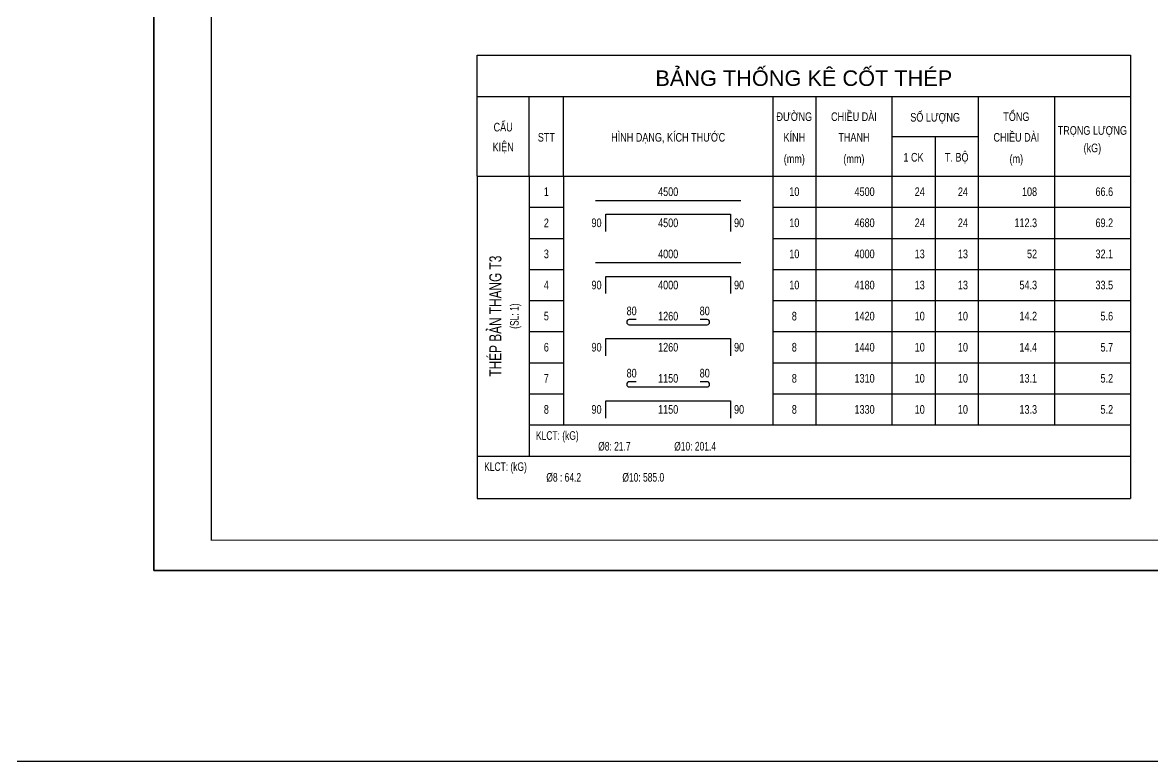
# Model space of a CAD drawing. Extents: x -2098986 to 943, y -1296280 to 73591.
# Drawn here: x -1746273 to -1720119, y -1296280 to -1279178 of the extents above; entities that cross this region are included whole.
import ezdxf
from ezdxf.enums import TextEntityAlignment as Align

# ---------------------------------------------------------------- set-up
doc = ezdxf.new("R2010")
doc.units = 0
doc.header["$LTSCALE"] = 150
doc.layers.get('Defpoints').update_dxf_attribs({"lineweight": 18})
for name, color, linetype, lineweight in [('05.Text', 253, 'Continuous', 18), ('11.Khung bo', 32, 'Continuous', 50), ('12.Khung', 36, 'Continuous', 25), ('KCVN-THAY', 7, 'Continuous', 25), ('LS-THAY', 7, 'Continuous', 20)]:
    doc.layers.add(name, color=color, linetype=linetype, lineweight=lineweight)
for name, color, linetype in [('STEEL', 4, 'Continuous'), ('TEXT_SLCK', 3, 'Continuous'), ('TEXT_TCK', 3, 'Continuous'), ('TEXT_THCT', 2, 'Continuous'), ('TEXT_TK', 2, 'Continuous'), ('THONGKE', 5, 'Continuous')]:
    doc.layers.add(name, color=color, linetype=linetype)
doc.layers.add('Tpl_Bound', color=1, linetype='Continuous', plot=False)
doc.styles.add('BIGTEXT', font='arial.ttf', dxfattribs={"width": 0.7})
doc.styles.add('SMTEXT', font='arial.ttf', dxfattribs={"width": 0.7})

# ---------------------------------------------------------------- blocks, each defined once
blk = doc.blocks.new('*U4')
at = {"layer": 'KCVN-THAY', "color": 140}
blk.add_lwpolyline([(214871.76, 86966.68), (215381.8, 86966.68), (215381.8, 86579.68), (214871.76, 86579.68)], close=True, dxfattribs=at)
blk = doc.blocks.new('100')
at = {"layer": '11.Khung bo', "const_width": 26.7}
blk.add_lwpolyline([(1860913, -945240), (1860913, -916940), (1896063, -916940), (1896063, -945240)], close=True, dxfattribs=at)
blk.add_lwpolyline([(1860913, -945240), (1860913, -916940), (1896063, -916940), (1896063, -945240)], close=True, dxfattribs=at)
blk.add_lwpolyline([(1860913, -945240), (1860913, -916940), (1896063, -916940), (1896063, -945240)], close=True, dxfattribs=at)
at = {"layer": '12.Khung'}
blk.add_lwpolyline([(1901579, -945940), (1901579, -916240), (1859580, -916240), (1859580, -945940)], close=True, dxfattribs=at)
blk.add_lwpolyline([(1901579, -945940), (1901579, -916240), (1859580, -916240), (1859580, -945940)], close=True, dxfattribs=at)
blk.add_lwpolyline([(1901579, -945940), (1901579, -916240), (1859580, -916240), (1859580, -945940)], close=True, dxfattribs=at)
blk = doc.blocks.new('TK_2')
at = {"layer": 'STEEL'}
blk.add_line((19.25, 2), (61.25, 2), dxfattribs=at)
at = {"layer": 'TEXT_TK', "style": 'SMTEXT', "width": 0.75}
for tag, p in [('SH', (5, 4.5)), ('L2', (40.25, 4.5)), ('DK', (76.75, 4.5))]:
    blk.add_attdef(tag, text='', height=2.5, dxfattribs=at).set_placement(p, align=Align.MIDDLE)
for tag, p in [('DAI', (100, 4.5)), ('SL1', (114.5, 4.5)), ('SLA', (127, 4.5)), ('DT', (147, 4.5)), ('TL', (169, 4.5))]:
    blk.add_attdef(tag, text='', height=2.5, dxfattribs=at).set_placement(p, align=Align.MIDDLE_RIGHT)
blk = doc.blocks.new('TK_9')
at = {"layer": 'STEEL'}
for p, q in [((22.25, 7), (58.25, 7)), ((22.25, 2), (22.25, 7)), ((58.25, 7), (58.25, 2))]:
    blk.add_line(p, q, dxfattribs=at)
at = {"layer": 'TEXT_TK', "style": 'SMTEXT', "width": 0.75}
for tag, p in [('SH', (5, 4.5)), ('L2', (40.25, 4.5)), ('DK', (76.75, 4.5))]:
    blk.add_attdef(tag, text='', height=2.5, dxfattribs=at).set_placement(p, align=Align.MIDDLE)
for tag, p in [('L1', (20.98, 4.5)), ('DAI', (100, 4.5)), ('SL1', (114.5, 4.5)), ('SLA', (127, 4.5)), ('DT', (147, 4.5)), ('TL', (169, 4.5))]:
    blk.add_attdef(tag, text='', height=2.5, dxfattribs=at).set_placement(p, align=Align.MIDDLE_RIGHT)
blk.add_attdef('L3', text='', height=2.5, dxfattribs=at).set_placement((59.31, 4.5), align=Align.MIDDLE_LEFT)
blk = doc.blocks.new('TK_4')
at = {"layer": 'STEEL'}
for p, q in [((31, 3.5), (29, 3.5)), ((51.5, 3.5), (49.5, 3.5)), ((29, 2), (51.5, 2))]:
    blk.add_line(p, q, dxfattribs=at)
for centre, start, end in [((29, 2.75), 90, 270), ((51.5, 2.75), 270, 90)]:
    blk.add_arc(centre, 0.75, start, end, dxfattribs=at)
at = {"layer": 'TEXT_TK', "style": 'SMTEXT', "width": 0.75}
for tag, p in [('M', (29.67, 6)), ('M', (50.83, 6)), ('SH', (5, 4.5)), ('L2', (40.25, 4.5)), ('DK', (76.75, 4.5))]:
    blk.add_attdef(tag, text='', height=2.5, dxfattribs=at).set_placement(p, align=Align.MIDDLE)
for tag, p in [('DAI', (100, 4.5)), ('SL1', (114.5, 4.5)), ('SLA', (127, 4.5)), ('DT', (147, 4.5)), ('TL', (169, 4.5))]:
    blk.add_attdef(tag, text='', height=2.5, dxfattribs=at).set_placement(p, align=Align.MIDDLE_RIGHT)
blk = doc.blocks.new('THONGKE_TITLE')
at = {"layer": 'TEXT_TK'}
for p, q in [((0, -35), (0, 0)), ((0, 0), (189, 0)), ((189, 0), (189, -35)), ((0, -12), (189, -12)), ((15, -35), (15, -12)), ((25, -35), (25, -12)), ((85.5, -12), (85.5, -35)), ((98, -12), (98, -35)), ((120, -12), (120, -35)), ((145, -12), (145, -35)), ((167, -12), (167, -35)), ((120, -23.56), (145, -23.56)), ((132.5, -23.56), (132.5, -35)), ((0, -35), (189, -35))]:
    blk.add_line(p, q, dxfattribs=at)
at = {"layer": 'TEXT_TK', "color": 4, "style": 'BIGTEXT'}
blk.add_text('BẢNG THỐNG KÊ CỐT THÉP', height=4.5, dxfattribs=at).set_placement((94.5, -6), align=Align.MIDDLE)
at = {"layer": 'TEXT_TK', "style": 'SMTEXT', "width": 0.75}
for s, p in [('ĐƯỜNG', (91.75, -19.04)), ('CHIỀU DÀI', (109, -19.04)), ('SỐ LƯỢNG', (132.5, -19.22)), ('TỔNG', (156, -19.04)), ('CẤU', (7.5, -22.06)), ('STT', (20, -25.01)), ('HÌNH DẠNG, KÍCH THƯỚC', (55.25, -25.01)), ('KÍNH', (91.75, -25.01)), ('THANH', (109, -25.01)), ('CHIỀU DÀI', (156, -25.01)), ('TRỌNG LƯỢNG', (178, -23.03)), ('KIỆN', (7.5, -27.84)), ('(kG)', (178, -28.08)), ('(mm)', (91.75, -31.24)), ('(mm)', (109, -31.24)), ('1 CK', (126.25, -30.79)), ('T. BỘ', (138.75, -30.79)), ('(m)', (156, -31.24))]:
    blk.add_text(s, height=2.5, dxfattribs=at).set_placement(p, align=Align.CENTER)

msp = doc.modelspace()

# ---------------------------------------------------------------- linework, layer by layer
at = {"layer": 'LS-THAY', "color": 140}
msp.add_lwpolyline([(-1855203.1, -1257579.6), (-1290964.8, -1257579.1), (-1290964.8, -1296279.9), (-1855203.1, -1296279.9)], close=True, dxfattribs=at)
at = {"layer": 'TEXT_TK'}
for p, q in [((-1735748.4, -1282732.1), (-1735748.4, -1290197.1)), ((-1734548.4, -1282732.1), (-1734548.4, -1289212.1)), ((-1733748.4, -1282732.1), (-1733748.4, -1288492.1)), ((-1728908.4, -1282732.1), (-1728908.4, -1288492.1)), ((-1727908.4, -1282732.1), (-1727908.4, -1288492.1)), ((-1726148.4, -1282732.1), (-1726148.4, -1288492.1)), ((-1725148.4, -1282732.1), (-1725148.4, -1288492.1)), ((-1724148.4, -1282732.1), (-1724148.4, -1288492.1)), ((-1722388.4, -1282732.1), (-1722388.4, -1288492.1)), ((-1720628.4, -1282732.1), (-1720628.4, -1290197.1)), ((-1735748.4, -1289212.1), (-1720628.4, -1289212.1)), ((-1735748.4, -1290197.1), (-1720628.4, -1290197.1))]:
    msp.add_line(p, q, dxfattribs=at)
at = {"layer": 'THONGKE'}
for p, q in [((-1734548.4, -1283452.1), (-1733748.4, -1283452.1)), ((-1728908.4, -1283452.1), (-1720628.4, -1283452.1)), ((-1734548.4, -1284172.1), (-1733748.4, -1284172.1)), ((-1728908.4, -1284172.1), (-1720628.4, -1284172.1)), ((-1734548.4, -1284892.1), (-1733748.4, -1284892.1)), ((-1728908.4, -1284892.1), (-1720628.4, -1284892.1)), ((-1734548.4, -1285612.1), (-1733748.4, -1285612.1)), ((-1728908.4, -1285612.1), (-1720628.4, -1285612.1)), ((-1734548.4, -1286332.1), (-1733748.4, -1286332.1)), ((-1728908.4, -1286332.1), (-1720628.4, -1286332.1)), ((-1734548.4, -1287052.1), (-1733748.4, -1287052.1)), ((-1728908.4, -1287052.1), (-1720628.4, -1287052.1)), ((-1734548.4, -1287772.1), (-1733748.4, -1287772.1)), ((-1728908.4, -1287772.1), (-1720628.4, -1287772.1)), ((-1734548.4, -1288492.1), (-1720628.4, -1288492.1))]:
    msp.add_line(p, q, dxfattribs=at)
at = {"layer": 'Tpl_Bound', "color": 1}
msp.add_lwpolyline([(-1743235.8, -1291860), (-1743235.8, -1262160), (-1701235.8, -1262160), (-1701235.8, -1291860)], close=True, dxfattribs=at)

# ---------------------------------------------------------------- block references
at = {"layer": '05.Text', "xscale": 1.000009185772931, "yscale": 1.000009185772931, "zscale": 1.000009185772931}
msp.add_blockref('100', (-3602832.5, -345911.5), dxfattribs=at)
at = {"layer": 'Defpoints', "xscale": 100, "yscale": 100, "zscale": 100}
msp.add_blockref('*U4', (-23234746.5, -9954247.4), dxfattribs=at)
at = {"layer": 'TEXT_TK', "xscale": 80, "yscale": 80, "zscale": 80}
msp.add_blockref('THONGKE_TITLE', (-1735748.4, -1279932.1), dxfattribs=at)
for name, p, values in [('TK_2', (-1734548.4, -1283452.1), {'L2': '4500', 'TL': '66.6', 'DT': '108', 'SLA': '24', 'SL1': '24', 'DAI': '4500', 'DK': '10', 'SH': '1'}), ('TK_9', (-1734548.4, -1284172.1), {'SH': '2', 'L1': '90', 'L2': '4500', 'L3': '90', 'DK': '10', 'DAI': '4680', 'SL1': '24', 'SLA': '24', 'DT': '112.3', 'TL': '69.2'}), ('TK_2', (-1734548.4, -1284892.1), {'L2': '4000', 'TL': '32.1', 'DT': '52', 'SLA': '13', 'SL1': '13', 'DAI': '4000', 'DK': '10', 'SH': '3'}), ('TK_9', (-1734548.4, -1285612.1), {'SH': '4', 'L1': '90', 'L2': '4000', 'L3': '90', 'DK': '10', 'DAI': '4180', 'SL1': '13', 'SLA': '13', 'DT': '54.3', 'TL': '33.5'}), ('TK_9', (-1734548.4, -1287052.1), {'SH': '6', 'L1': '90', 'L2': '1260', 'L3': '90', 'DK': '8', 'DAI': '1440', 'SL1': '10', 'SLA': '10', 'DT': '14.4', 'TL': '5.7'}), ('TK_9', (-1734548.4, -1288492.1), {'SH': '8', 'L1': '90', 'L2': '1150', 'L3': '90', 'DK': '8', 'DAI': '1330', 'SL1': '10', 'SLA': '10', 'DT': '13.3', 'TL': '5.2'})]:
    msp.add_blockref(name, p, dxfattribs=at).add_auto_attribs(values)
at = {"layer": 'TEXT_TK'}
ref = msp.add_blockref('TK_4', (-1734548.4, -1286332.1), dxfattribs=dict(at, xscale=80, yscale=80, zscale=80))
ref.add_attrib('SH', '5', dxfattribs={"height": 200, "style": 'SMTEXT', "width": 0.75}).set_placement((-1734148.5, -1285972.1), align=Align.MIDDLE)
ref.add_attrib('M', '80', dxfattribs={"height": 200, "style": 'SMTEXT', "width": 0.75}).set_placement((-1732174.4, -1285852), align=Align.MIDDLE)
ref.add_attrib('M', '80', dxfattribs={"height": 200, "style": 'SMTEXT', "width": 0.75}).set_placement((-1730482.4, -1285852), align=Align.MIDDLE)
ref.add_attrib('L2', '1260', dxfattribs={"height": 200, "style": 'SMTEXT', "width": 0.75}).set_placement((-1731328.4, -1285972), align=Align.MIDDLE)
ref.add_attrib('DK', '8', dxfattribs={"height": 200, "style": 'SMTEXT', "width": 0.75}).set_placement((-1728408.4, -1285972.1), align=Align.MIDDLE)
ref.add_attrib('SL1', '10', dxfattribs={"height": 200, "style": 'SMTEXT', "width": 0.75}).set_placement((-1725388.4, -1285972), align=Align.MIDDLE_RIGHT)
ref.add_attrib('DAI', '1420', dxfattribs={"height": 200, "style": 'SMTEXT', "width": 0.75}).set_placement((-1726548.4, -1285972), align=Align.MIDDLE_RIGHT)
ref.add_attrib('DT', '14.2', dxfattribs={"height": 200, "style": 'SMTEXT', "width": 0.75}).set_placement((-1722788.4, -1285972), align=Align.MIDDLE_RIGHT)
ref.add_attrib('SLA', '10', dxfattribs={"height": 200, "style": 'SMTEXT', "width": 0.75}).set_placement((-1724388.4, -1285972), align=Align.MIDDLE_RIGHT)
ref.add_attrib('TL', '5.6', dxfattribs={"height": 200, "style": 'SMTEXT', "width": 0.75}).set_placement((-1721028.4, -1285972), align=Align.MIDDLE_RIGHT)
ref = msp.add_blockref('TK_4', (-1734548.4, -1287772.1), dxfattribs=dict(at, xscale=80, yscale=80, zscale=80))
ref.add_attrib('SH', '7', dxfattribs={"height": 200, "style": 'SMTEXT', "width": 0.75}).set_placement((-1734148.5, -1287412.1), align=Align.MIDDLE)
ref.add_attrib('M', '80', dxfattribs={"height": 200, "style": 'SMTEXT', "width": 0.75}).set_placement((-1732174.4, -1287292), align=Align.MIDDLE)
ref.add_attrib('M', '80', dxfattribs={"height": 200, "style": 'SMTEXT', "width": 0.75}).set_placement((-1730482.4, -1287292), align=Align.MIDDLE)
ref.add_attrib('L2', '1150', dxfattribs={"height": 200, "style": 'SMTEXT', "width": 0.75}).set_placement((-1731328.4, -1287412), align=Align.MIDDLE)
ref.add_attrib('DK', '8', dxfattribs={"height": 200, "style": 'SMTEXT', "width": 0.75}).set_placement((-1728408.4, -1287412.1), align=Align.MIDDLE)
ref.add_attrib('SL1', '10', dxfattribs={"height": 200, "style": 'SMTEXT', "width": 0.75}).set_placement((-1725388.4, -1287412), align=Align.MIDDLE_RIGHT)
ref.add_attrib('DAI', '1310', dxfattribs={"height": 200, "style": 'SMTEXT', "width": 0.75}).set_placement((-1726548.4, -1287412), align=Align.MIDDLE_RIGHT)
ref.add_attrib('DT', '13.1', dxfattribs={"height": 200, "style": 'SMTEXT', "width": 0.75}).set_placement((-1722788.4, -1287412), align=Align.MIDDLE_RIGHT)
ref.add_attrib('SLA', '10', dxfattribs={"height": 200, "style": 'SMTEXT', "width": 0.75}).set_placement((-1724388.4, -1287412), align=Align.MIDDLE_RIGHT)
ref.add_attrib('TL', '5.2', dxfattribs={"height": 200, "style": 'SMTEXT', "width": 0.75}).set_placement((-1721028.4, -1287412), align=Align.MIDDLE_RIGHT)

# ---------------------------------------------------------------- texts
at = {"layer": 'TEXT_SLCK', "style": 'SMTEXT', "width": 0.7}
msp.add_text('(SL: 1)', height=200, rotation=90, dxfattribs=at).set_placement((-1734788.4, -1285972.1), align=Align.CENTER)
at = {"layer": 'TEXT_TCK', "style": 'SMTEXT', "width": 0.7}
msp.add_text('THÉP BẢN THANG T3', height=280, rotation=90, dxfattribs=at).set_placement((-1735188.4, -1285972.1), align=Align.CENTER)
at = {"layer": 'TEXT_THCT', "style": 'SMTEXT', "width": 0.7}
for s, p in [('KLCT: (kG)', (-1734388.4, -1288836.1)), ('%%c8: 21.7', (-1732948.4, -1289084.1)), ('%%c10: 201.4', (-1731188.4, -1289084.1)), ('KLCT: (kG)', (-1735588.4, -1289556.1)), ('%%c8 : 64.2', (-1734148.4, -1289804.1)), ('%%c10: 585.0', (-1732388.4, -1289804.1))]:
    msp.add_text(s, height=200, dxfattribs=at).set_placement(p)

doc.saveas('drawing.dxf')
